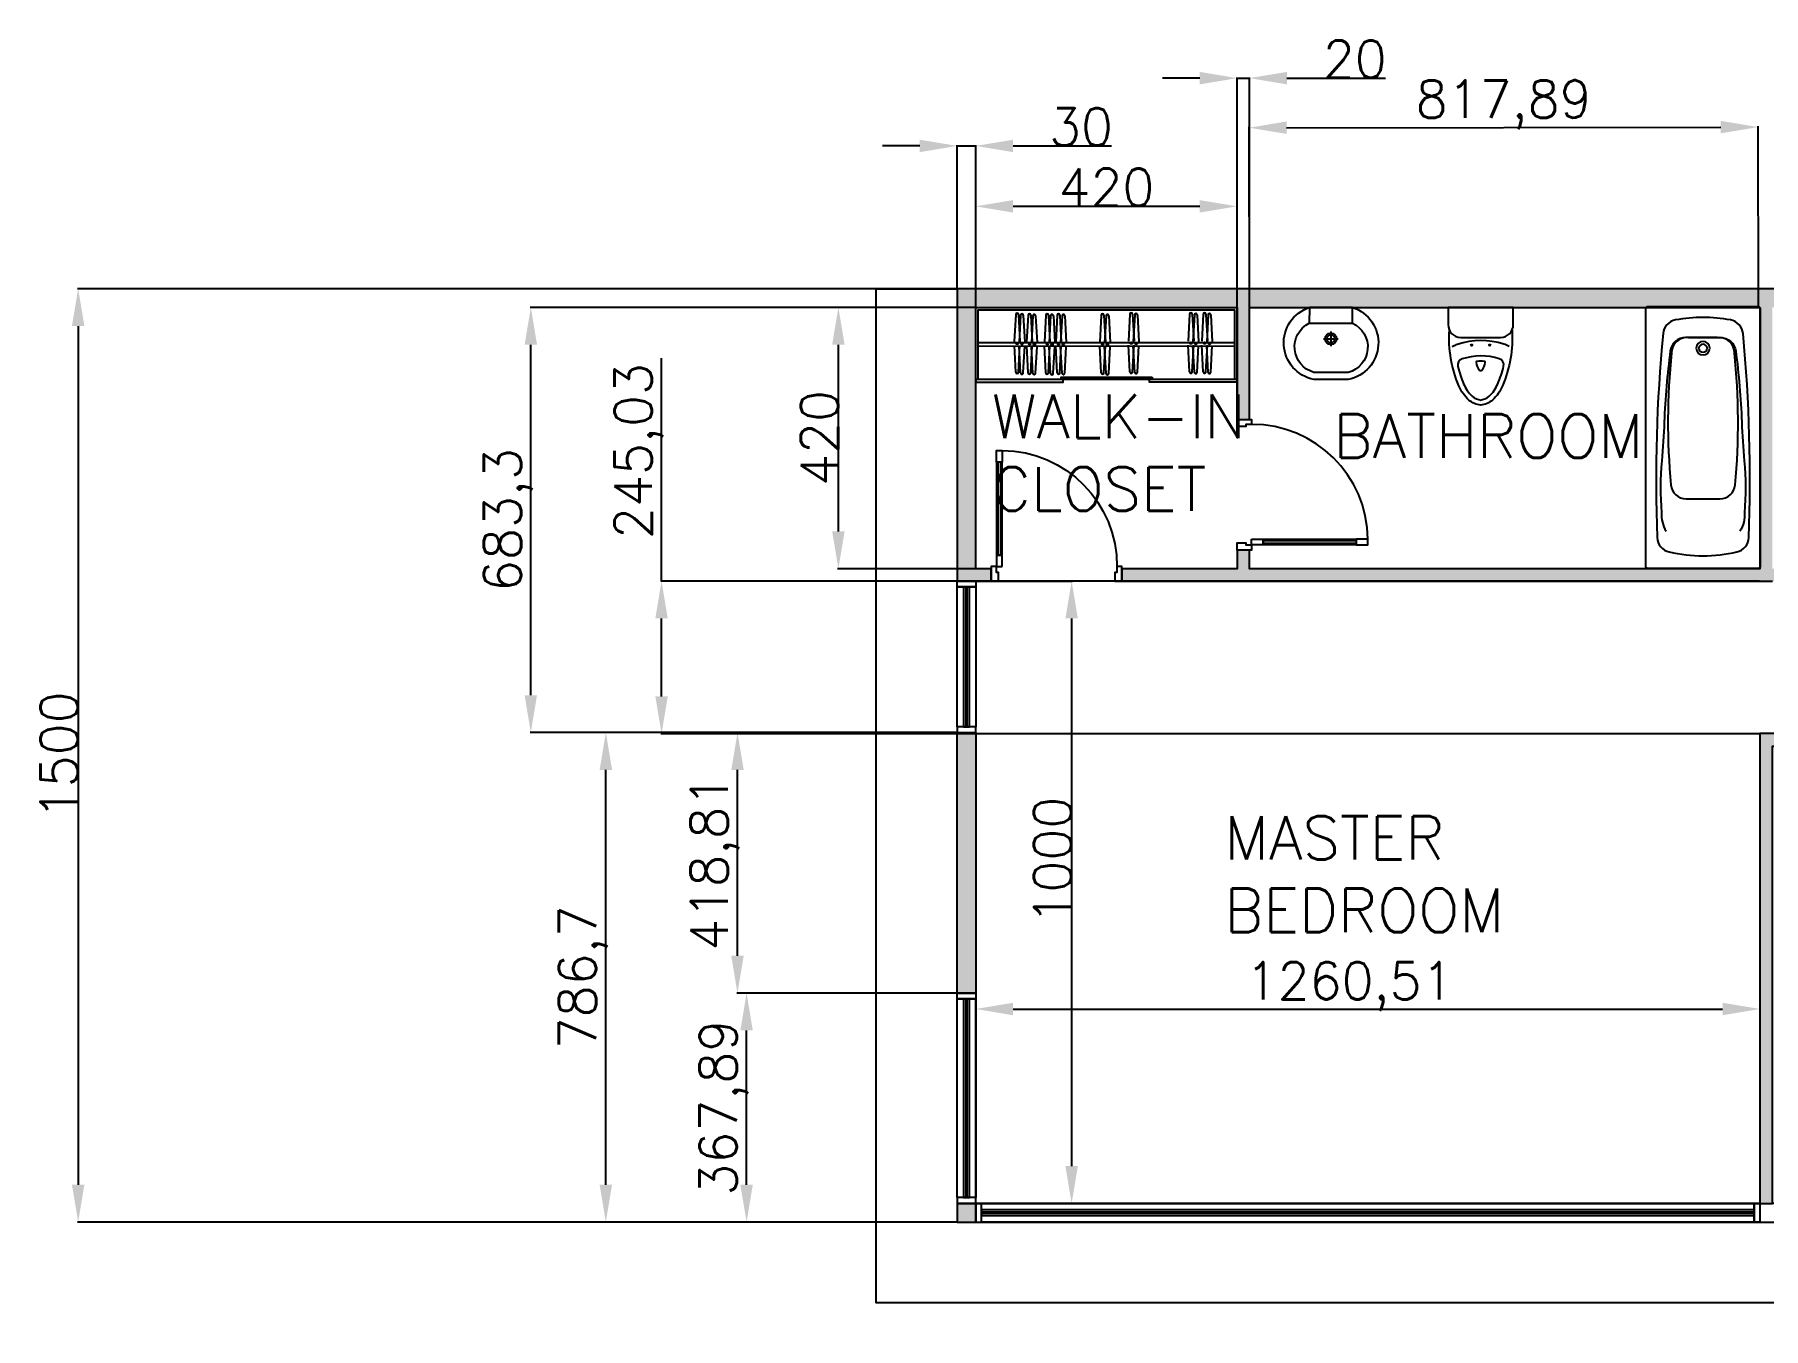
# Model space of a CAD drawing. Header units: millimetres. Extents: x -1478 to 4052, y -443 to 5945.
# Drawn here: x -1478 to 1301, y 3865 to 5945 of the extents above; entities that cross this region are included whole.
import ezdxf

# ---------------------------------------------------------------- set-up
doc = ezdxf.new("R2010")
doc.units = ezdxf.units.MM
for name, color, linetype in [('Dim', 7, 'Continuous'), ('Doors', 5, 'Continuous'), ('Furniture', 7, 'Continuous'), ('TEXT', 6, 'Continuous'), ('Wall', 4, 'Continuous'), ('Window', 3, 'Continuous')]:
    doc.layers.add(name, color=color, linetype=linetype)
doc.styles.add('Roman', font='romans')
doc.styles.get("Standard").update_dxf_attribs({"font": 'simplex.shx'})
doc.dimstyles.new('ISO-25', dxfattribs={"dimtxt": 60, "dimasz": 60, "dimexe": 1.25, "dimexo": 0.625, "dimtad": 1, "dimtxsty": 'Standard', "dimcen": 2.5, "dimadec": 0, "dimazin": 0, "dimtfac": 1, "dimtmove": 0, "dimatfit": 3, "dimfxl": 1, "dimarcsym": 0})

# ---------------------------------------------------------------- blocks, each defined once
blk = doc.blocks.new('A$C184E58E8')
for points in [[(825, 900), (825, 820), (865, 820), (865, 900)], [(825, 180), (825, 820), (865, 820), (865, 180)], [(835, 180), (835, 820), (855, 820), (855, 180)], [(825, 100), (825, 180), (865, 180), (865, 100)], [(35, 100), (35, 60), (50, 60), (50, 50), (50, 0), (0, 0), (0, 100)], [(865, 100), (900, 100), (900, 0), (850, 0), (850, 50), (850, 60), (865, 60)]]:
    blk.add_lwpolyline(points, close=True)
blk.add_arc((830, 105), 795, 90.3603, 180.3603)
blk = doc.blocks.new('*U133')
for points in [[(0, 0), (50, 0), (50, 162), (0, 162), (0, 0)], [(6811, 0), (6761, 0), (6761, 162), (6811, 162), (6811, 0)]]:
    blk.add_lwpolyline(points)
for points in [[(50, 162), (6761, 162), (6761, 0), (50, 0)], [(50, 106), (50, 56), (6761, 56), (6761, 106)], [(50, 86), (50, 76), (6761, 76), (6761, 86)]]:
    blk.add_lwpolyline(points, close=True)
blk = doc.blocks.new('*U152')
for points in [[(0, 0), (50, 0), (50, 162), (0, 162), (0, 0)], [(1826, 0), (1776, 0), (1776, 162), (1826, 162), (1826, 0)]]:
    blk.add_lwpolyline(points)
for points in [[(50, 162), (1776, 162), (1776, 0), (50, 0)], [(50, 106), (50, 56), (1776, 56), (1776, 106)], [(50, 86), (50, 76), (1776, 76), (1776, 86)]]:
    blk.add_lwpolyline(points, close=True)
blk = doc.blocks.new('*U108')
for points in [[(0, 0), (50, 0), (50, 162), (0, 162), (0, 0)], [(1315, 0), (1265, 0), (1265, 162), (1315, 162), (1315, 0)]]:
    blk.add_lwpolyline(points)
for points in [[(50, 162), (1265, 162), (1265, 0), (50, 0)], [(50, 106), (50, 56), (1265, 56), (1265, 106)], [(50, 86), (50, 76), (1265, 76), (1265, 86)]]:
    blk.add_lwpolyline(points, close=True)
blk = doc.blocks.new('*D120')
at = {"layer": 'Defpoints', "color": 0, "transparency": 16777216}
for p in [(34.8, 5066.3), (34.8, 4066.3), (188.9, 4066.3)]:
    blk.add_point(p, dxfattribs=at)
at = {"layer": 'Dim', "color": 0, "lineweight": -2, "transparency": 16777216}
for p, q in [((35.4, 5066.3), (190.1, 5066.3)), ((188.9, 5006.3), (188.9, 4126.3)), ((35.4, 4066.3), (190.1, 4066.3))]:
    blk.add_line(p, q, dxfattribs=at)
at = {"layer": 'Dim', "color": 0, "transparency": 16777216}
for points in [[(178.9, 5006.3), (198.9, 5006.3), (188.9, 5066.3)], [(178.9, 4126.3), (198.9, 4126.3), (188.9, 4066.3)]]:
    blk.add_solid(points, dxfattribs=at)
at = {"layer": 'Dim', "color": 0, "transparency": 16777216, "insert": (158.2, 4617.3), "char_height": 60, "attachment_point": 5, "rotation": 90}
blk.add_mtext('1000', dxfattribs=at)
blk = doc.blocks.new('*D121')
at = {"layer": 'Defpoints', "color": 0, "transparency": 16777216}
for p in [(34.8, 4566.3), (1295.3, 4566.3), (1295.3, 4378.7)]:
    blk.add_point(p, dxfattribs=at)
at = {"layer": 'Dim', "color": 0, "lineweight": -2, "transparency": 16777216}
for p, q in [((34.8, 4565.6), (34.8, 4377.5)), ((1295.3, 4565.6), (1295.3, 4377.5)), ((94.8, 4378.7), (1235.3, 4378.7))]:
    blk.add_line(p, q, dxfattribs=at)
at = {"layer": 'Dim', "color": 0, "transparency": 16777216}
for points in [[(94.8, 4388.7), (94.8, 4368.7), (34.8, 4378.7)], [(1235.3, 4388.7), (1235.3, 4368.7), (1295.3, 4378.7)]]:
    blk.add_solid(points, dxfattribs=at)
at = {"layer": 'Dim', "color": 0, "transparency": 16777216, "insert": (635.6, 4415.1), "char_height": 60, "attachment_point": 5}
blk.add_mtext('1260,51', dxfattribs=at)
blk = doc.blocks.new('*D122')
at = {"layer": 'Defpoints', "color": 0, "transparency": 16777216}
for p in [(-470.3, 5066.3), (1295.3, 5066.3), (1295.3, 4821.2)]:
    blk.add_point(p, dxfattribs=at)
at = {"layer": 'Dim', "color": 0, "lineweight": -2, "transparency": 16777216}
for p, q in [((-470.3, 5066.3), (-470.3, 5424.7)), ((1294.7, 5066.3), (-471.5, 5066.3)), ((-470.3, 4881.2), (-470.3, 5006.3)), ((1294.7, 4821.2), (-471.5, 4821.2))]:
    blk.add_line(p, q, dxfattribs=at)
at = {"layer": 'Dim', "color": 0, "transparency": 16777216}
for points in [[(-480.3, 5006.3), (-460.3, 5006.3), (-470.3, 5066.3)], [(-480.3, 4881.2), (-460.3, 4881.2), (-470.3, 4821.2)]]:
    blk.add_solid(points, dxfattribs=at)
at = {"layer": 'Dim', "color": 0, "transparency": 16777216, "insert": (-506.6, 5275.5), "char_height": 60, "attachment_point": 5, "rotation": 90}
blk.add_mtext('245,03', dxfattribs=at)
blk = doc.blocks.new('*D123')
at = {"layer": 'Defpoints', "color": 0, "transparency": 16777216}
for p in [(454.8, 5668.7), (34.8, 5296.3), (454.8, 5296.3)]:
    blk.add_point(p, dxfattribs=at)
at = {"layer": 'Dim', "color": 0, "lineweight": -2, "transparency": 16777216}
for p, q in [((34.8, 5296.9), (34.8, 5669.9)), ((454.8, 5296.9), (454.8, 5669.9)), ((94.8, 5668.7), (394.8, 5668.7))]:
    blk.add_line(p, q, dxfattribs=at)
at = {"layer": 'Dim', "color": 0, "transparency": 16777216}
for points in [[(94.8, 5678.7), (94.8, 5658.7), (34.8, 5668.7)], [(394.8, 5678.7), (394.8, 5658.7), (454.8, 5668.7)]]:
    blk.add_solid(points, dxfattribs=at)
at = {"layer": 'Dim', "color": 0, "transparency": 16777216, "insert": (244.8, 5699.3), "char_height": 60, "attachment_point": 5}
blk.add_mtext('420', dxfattribs=at)
blk = doc.blocks.new('*D124')
at = {"layer": 'Defpoints', "color": 0, "transparency": 16777216}
for p in [(-186, 5506.3), (34.8, 5506.3), (34.8, 5086.3)]:
    blk.add_point(p, dxfattribs=at)
at = {"layer": 'Dim', "color": 0, "lineweight": -2, "transparency": 16777216}
for p, q in [((34.2, 5506.3), (-187.2, 5506.3)), ((-186, 5146.3), (-186, 5446.3)), ((34.2, 5086.3), (-187.2, 5086.3))]:
    blk.add_line(p, q, dxfattribs=at)
at = {"layer": 'Dim', "color": 0, "transparency": 16777216}
for points in [[(-196, 5446.3), (-176, 5446.3), (-186, 5506.3)], [(-196, 5146.3), (-176, 5146.3), (-186, 5086.3)]]:
    blk.add_solid(points, dxfattribs=at)
at = {"layer": 'Dim', "color": 0, "transparency": 16777216, "insert": (-216.6, 5296.3), "char_height": 60, "attachment_point": 5, "rotation": 90}
blk.add_mtext('420', dxfattribs=at)
blk = doc.blocks.new('*D125')
at = {"layer": 'Defpoints', "color": 0, "transparency": 16777216}
for p in [(1292.3, 5796.1), (474.8, 5506.3), (1292.7, 5507.4)]:
    blk.add_point(p, dxfattribs=at)
at = {"layer": 'Dim', "color": 0, "lineweight": -2, "transparency": 16777216}
for p, q in [((474.8, 5506.9), (474.4, 5796.2)), ((534.4, 5795.1), (1232.3, 5796)), ((1292.7, 5508), (1292.3, 5797.3))]:
    blk.add_line(p, q, dxfattribs=at)
at = {"layer": 'Dim', "color": 0, "transparency": 16777216}
for points in [[(534.4, 5805.1), (534.5, 5785.1), (474.4, 5795)], [(1232.3, 5806), (1232.3, 5786), (1292.3, 5796.1)]]:
    blk.add_solid(points, dxfattribs=at)
at = {"layer": 'Dim', "color": 0, "transparency": 16777216, "insert": (883.3, 5831.9), "char_height": 60, "attachment_point": 5, "rotation": 0.076}
blk.add_mtext('817,89', dxfattribs=at)
blk = doc.blocks.new('*D145')
at = {"layer": 'Defpoints', "color": 0, "transparency": 16777216}
for p in [(34.8, 5765.8), (4.8, 5536.3), (34.8, 5536.3)]:
    blk.add_point(p, dxfattribs=at)
at = {"layer": 'Dim', "color": 0, "lineweight": -2, "transparency": 16777216}
for p, q in [((-55.2, 5765.8), (-115.2, 5765.8)), ((4.8, 5536.9), (4.8, 5767)), ((4.8, 5765.8), (34.8, 5765.8)), ((34.8, 5536.9), (34.8, 5767)), ((94.8, 5765.8), (253.2, 5765.8))]:
    blk.add_line(p, q, dxfattribs=at)
at = {"layer": 'Dim', "color": 0, "transparency": 16777216}
for points in [[(-55.2, 5775.8), (-55.2, 5755.8), (4.8, 5765.8)], [(94.8, 5775.8), (94.8, 5755.8), (34.8, 5765.8)]]:
    blk.add_solid(points, dxfattribs=at)
at = {"layer": 'Dim', "color": 0, "transparency": 16777216, "insert": (204, 5796.4), "char_height": 60, "attachment_point": 5}
blk.add_mtext('30', dxfattribs=at)
blk = doc.blocks.new('*D146')
at = {"layer": 'Defpoints', "color": 0, "transparency": 16777216}
for p in [(474.8, 5874.7), (454.8, 5506.3), (474.8, 5506.3)]:
    blk.add_point(p, dxfattribs=at)
at = {"layer": 'Dim', "color": 0, "lineweight": -2, "transparency": 16777216}
for p, q in [((394.8, 5874.7), (334.8, 5874.7)), ((454.8, 5506.9), (454.8, 5876)), ((454.8, 5874.7), (474.8, 5874.7)), ((474.8, 5506.9), (474.8, 5876)), ((534.8, 5874.7), (693.2, 5874.7))]:
    blk.add_line(p, q, dxfattribs=at)
at = {"layer": 'Dim', "color": 0, "transparency": 16777216}
for points in [[(394.8, 5884.7), (394.8, 5864.7), (454.8, 5874.7)], [(534.8, 5884.7), (534.8, 5864.7), (474.8, 5874.7)]]:
    blk.add_solid(points, dxfattribs=at)
at = {"layer": 'Dim', "color": 0, "transparency": 16777216, "insert": (644, 5905.3), "char_height": 60, "attachment_point": 5}
blk.add_mtext('20', dxfattribs=at)
blk = doc.blocks.new('*D148')
at = {"layer": 'Defpoints', "color": 0, "transparency": 16777216}
for p in [(-348.2, 4823), (4.8, 4823), (4.8, 4404.2)]:
    blk.add_point(p, dxfattribs=at)
at = {"layer": 'Dim', "color": 0, "lineweight": -2, "transparency": 16777216}
for p, q in [((4.2, 4823), (-349.4, 4823)), ((-348.2, 4464.2), (-348.2, 4763)), ((4.2, 4404.2), (-349.4, 4404.2))]:
    blk.add_line(p, q, dxfattribs=at)
at = {"layer": 'Dim', "color": 0, "transparency": 16777216}
for points in [[(-358.2, 4763), (-338.2, 4763), (-348.2, 4823)], [(-358.2, 4464.2), (-338.2, 4464.2), (-348.2, 4404.2)]]:
    blk.add_solid(points, dxfattribs=at)
at = {"layer": 'Dim', "color": 0, "transparency": 16777216, "insert": (-384.5, 4613.6), "char_height": 60, "attachment_point": 5, "rotation": 90}
blk.add_mtext('418,81', dxfattribs=at)
blk = doc.blocks.new('*D149')
at = {"layer": 'Defpoints', "color": 0, "transparency": 16777216}
for p in [(-333.6, 4404.2), (4.8, 4404.2), (4.8, 4036.3)]:
    blk.add_point(p, dxfattribs=at)
at = {"layer": 'Dim', "color": 0, "lineweight": -2, "transparency": 16777216}
for p, q in [((4.2, 4404.2), (-334.9, 4404.2)), ((-333.6, 4096.3), (-333.6, 4344.2)), ((4.2, 4036.3), (-334.9, 4036.3))]:
    blk.add_line(p, q, dxfattribs=at)
at = {"layer": 'Dim', "color": 0, "transparency": 16777216}
for points in [[(-343.6, 4344.2), (-323.6, 4344.2), (-333.6, 4404.2)], [(-343.6, 4096.3), (-323.6, 4096.3), (-333.6, 4036.3)]]:
    blk.add_solid(points, dxfattribs=at)
at = {"layer": 'Dim', "color": 0, "transparency": 16777216, "insert": (-370, 4220.2), "char_height": 60, "attachment_point": 5, "rotation": 90}
blk.add_mtext('367,89', dxfattribs=at)
blk = doc.blocks.new('*D151')
at = {"layer": 'Defpoints', "color": 0, "transparency": 16777216}
for p in [(-680.4, 5506.3), (4.8, 5506.3), (4.8, 4823)]:
    blk.add_point(p, dxfattribs=at)
at = {"layer": 'Dim', "color": 0, "lineweight": -2, "transparency": 16777216}
for p, q in [((4.2, 5506.3), (-681.7, 5506.3)), ((-680.4, 4883), (-680.4, 5446.3)), ((4.2, 4823), (-681.7, 4823))]:
    blk.add_line(p, q, dxfattribs=at)
at = {"layer": 'Dim', "color": 0, "transparency": 16777216}
for points in [[(-690.4, 5446.3), (-670.4, 5446.3), (-680.4, 5506.3)], [(-690.4, 4883), (-670.4, 4883), (-680.4, 4823)]]:
    blk.add_solid(points, dxfattribs=at)
at = {"layer": 'Dim', "color": 0, "transparency": 16777216, "insert": (-716.7, 5164.6), "char_height": 60, "attachment_point": 5, "rotation": 90}
blk.add_mtext('683,3', dxfattribs=at)
blk = doc.blocks.new('*D158')
at = {"layer": 'Defpoints', "color": 0, "transparency": 16777216}
for p in [(4.8, 5536.3), (-1408, 4036.3), (4.8, 4036.3)]:
    blk.add_point(p, dxfattribs=at)
at = {"layer": 'Dim', "color": 0, "lineweight": -2, "transparency": 16777216}
for p, q in [((4.2, 5536.3), (-1409.3, 5536.3)), ((-1408, 5476.3), (-1408, 4096.3)), ((4.2, 4036.3), (-1409.3, 4036.3))]:
    blk.add_line(p, q, dxfattribs=at)
at = {"layer": 'Dim', "color": 0, "transparency": 16777216}
for points in [[(-1418, 5476.3), (-1398, 5476.3), (-1408, 5536.3)], [(-1418, 4096.3), (-1398, 4096.3), (-1408, 4036.3)]]:
    blk.add_solid(points, dxfattribs=at)
at = {"layer": 'Dim', "color": 0, "transparency": 16777216, "insert": (-1438.7, 4786.3), "char_height": 60, "attachment_point": 5, "rotation": 90}
blk.add_mtext('1500', dxfattribs=at)
blk = doc.blocks.new('*D159')
at = {"layer": 'Defpoints', "color": 0, "transparency": 16777216}
for p in [(-559.8, 4823), (4.8, 4823), (4.8, 4036.3)]:
    blk.add_point(p, dxfattribs=at)
at = {"layer": 'Dim', "color": 0, "lineweight": -2, "transparency": 16777216}
for p, q in [((4.2, 4823), (-561.1, 4823)), ((-559.8, 4096.3), (-559.8, 4763)), ((4.2, 4036.3), (-561.1, 4036.3))]:
    blk.add_line(p, q, dxfattribs=at)
at = {"layer": 'Dim', "color": 0, "transparency": 16777216}
for points in [[(-569.8, 4763), (-549.8, 4763), (-559.8, 4823)], [(-569.8, 4096.3), (-549.8, 4096.3), (-559.8, 4036.3)]]:
    blk.add_solid(points, dxfattribs=at)
at = {"layer": 'Dim', "color": 0, "transparency": 16777216, "insert": (-596.2, 4429.6), "char_height": 60, "attachment_point": 5, "rotation": 90}
blk.add_mtext('786,7', dxfattribs=at)

msp = doc.modelspace()

# ---------------------------------------------------------------- hatches: boundary and pattern name
at = {"layer": 'Dim', "true_color": 0x2b2b2b}
h = msp.add_hatch(color=250, dxfattribs=at)
h.dxf.hatch_style = 1
h.paths.add_polyline_path([(2974.688, 4554.197), (2958.24, 4554.197), (2958.24, 4534.197), (2974.694, 4534.197), (2974.821, 4066.27), (2974.821, 4036.27), (3004.821, 4036.27), (3004.686, 5191.112), (3004.821, 5536.27), (4.821, 5536.27), (4.821, 5066.27), (34.821, 5066.27), (59.79, 5066.27), (59.79, 5086.27), (34.821, 5086.27), (34.821, 5506.27), (454.821, 5506.27), (454.821, 5326.312), (474.821, 5326.312), (474.821, 5506.27), (846.399, 5506.27), (1295.331, 5506.27), (1295.331, 5086.27), (474.821, 5086.27), (474.821, 5116.27), (454.821, 5116.27), (454.821, 5086.27), (269.832, 5086.27), (269.832, 5066.27), (1295.331, 5066.27), (1315.331, 5066.27), (1495.331, 5066.27), (1495.331, 5041.335), (1515.331, 5041.335), (1515.331, 5066.27), (1515.331, 5086.27), (1315.331, 5086.27), (1315.331, 5506.27), (2054.821, 5506.27), (2074.821, 5506.27), (2549.686, 5506.27), (2549.686, 4821.245), (2514.994, 4821.614), (2514.994, 4801.245), (2549.686, 4801.245), (2549.686, 4534.197), (2569.686, 4534.197), (2748.198, 4534.197), (2748.198, 4554.197), (2569.686, 4554.197), (2569.686, 4974.197), (2569.686, 5506.27), (2624.55, 5506.27), (2974.821, 5506.27), (2974.821, 5463.544), (2974.55, 5061.112), (2974.574, 4974.197), (2974.614, 4813.691), (2974.618, 4813.691)])
h = msp.add_hatch(color=250, dxfattribs=at)
h.dxf.hatch_style = 1
h.paths.add_polyline_path([(1315.331, 4706.27), (1315.331, 4801.245), (1515.331, 4801.245), (2304.952, 4801.245), (2304.952, 4821.614), (2304.952, 4821.859), (1513.662, 4821.859), (1513.662, 4831.293), (1495.331, 4831.293), (1495.331, 4821.245), (1295.331, 4821.245), (1295.331, 4706.27), (1295.331, 4066.27), (1315.331, 4066.27)])
at = {"layer": 'Wall', "true_color": 0x2b2b2b}
h = msp.add_hatch(color=250, dxfattribs=at)
h.dxf.hatch_style = 1
h.paths.add_polyline_path([(34.821, 4822.972), (4.821, 4822.972), (4.821, 4404.163), (34.821, 4404.163)])
h = msp.add_hatch(color=250, dxfattribs=at)
h.dxf.hatch_style = 1
h.paths.add_polyline_path([(34.821, 2078.208), (4.821, 2078.208), (4.821, 2048.208), (34.821, 2048.208)])
h.paths.add_polyline_path([(34.821, 4066.27), (4.821, 4066.27), (4.821, 4036.27), (34.821, 4036.27)])
edge = h.paths.add_edge_path()
edge.add_line((2974.821, 3879.674), (2974.821, 3849.674))

# ---------------------------------------------------------------- linework, layer by layer
at = {"layer": 'Furniture'}
for p, q in [((640.425, 5506.27), (571.275, 5506.27)), ((99.125, 5494.686), (96.784, 5451.294)), ((103.449, 5494.683), (105.737, 5451.288)), ((106.907, 5493.696), (104.581, 5450.605)), ((111.231, 5493.693), (113.502, 5450.599)), ((118.946, 5493.926), (116.605, 5450.533)), ((123.27, 5493.923), (125.558, 5450.527)), ((126.728, 5492.938), (124.402, 5449.847)), ((131.052, 5492.935), (133.323, 5449.841)), ((147.375, 5493.926), (145.034, 5450.533)), ((151.699, 5493.923), (153.987, 5450.527)), ((155.157, 5492.938), (152.832, 5449.847)), ((159.481, 5492.935), (161.752, 5449.841)), ((165.719, 5493.914), (163.378, 5450.522)), ((170.044, 5493.912), (172.331, 5450.516)), ((173.502, 5492.926), (171.176, 5449.835)), ((177.826, 5492.923), (180.097, 5449.829)), ((236.507, 5493.859), (234.166, 5450.466)), ((240.832, 5493.856), (243.119, 5450.461)), ((244.29, 5492.869), (241.964, 5449.778)), ((248.614, 5492.866), (250.885, 5449.772)), ((282.547, 5495.211), (280.206, 5451.819)), ((286.872, 5495.209), (289.159, 5451.813)), ((290.33, 5494.221), (288.004, 5451.13)), ((294.654, 5494.218), (296.925, 5451.125)), ((378.513, 5495.211), (376.172, 5451.819)), ((382.837, 5495.209), (385.125, 5451.813)), ((386.295, 5494.221), (383.97, 5451.13)), ((390.619, 5494.218), (392.89, 5451.125)), ((400.513, 5495.211), (398.172, 5451.819)), ((404.837, 5495.209), (407.125, 5451.813)), ((408.295, 5494.221), (405.97, 5451.13)), ((412.619, 5494.218), (414.89, 5451.125)), ((38.821, 5450.029), (450.821, 5449.782)), ((831.814, 5443.895), (831.814, 5447.445)), ((860.985, 5443.895), (860.985, 5447.445)), ((38.821, 5444.357), (450.821, 5444.11)), ((99.068, 5402.022), (96.796, 5445.116)), ((106.848, 5401.032), (104.561, 5444.428)), ((111.173, 5401.029), (113.514, 5444.422)), ((118.889, 5401.262), (116.617, 5444.355)), ((123.213, 5401.259), (125.538, 5444.35)), ((126.669, 5400.274), (124.382, 5443.669)), ((130.994, 5400.271), (133.335, 5443.663)), ((147.318, 5401.262), (145.046, 5444.355)), ((151.642, 5401.259), (153.967, 5444.35)), ((155.098, 5400.274), (152.812, 5443.669)), ((165.662, 5401.25), (163.391, 5444.344)), ((169.987, 5401.248), (172.311, 5444.339)), ((173.443, 5400.262), (171.156, 5443.657)), ((177.767, 5400.259), (180.109, 5443.652)), ((236.451, 5401.195), (234.179, 5444.289)), ((244.231, 5400.205), (241.944, 5443.6)), ((248.555, 5400.202), (250.897, 5443.595)), ((282.49, 5402.547), (280.219, 5445.641)), ((286.815, 5402.545), (289.14, 5445.636)), ((290.271, 5401.557), (287.984, 5444.953)), ((294.595, 5401.554), (296.937, 5444.947)), ((378.456, 5402.547), (376.184, 5445.641)), ((382.78, 5402.545), (385.105, 5445.636)), ((386.236, 5401.557), (383.95, 5444.953)), ((390.561, 5401.554), (392.903, 5444.947)), ((400.456, 5402.547), (398.184, 5445.641)), ((404.78, 5402.545), (407.105, 5445.636)), ((408.236, 5401.557), (405.95, 5444.953)), ((412.561, 5401.554), (414.903, 5444.947)), ((830.039, 5445.67), (833.589, 5445.67)), ((862.759, 5445.67), (859.21, 5445.67))]:
    msp.add_line(p, q, dxfattribs=at)
at = {"layer": 'Furniture', "ltscale": 30}
for p, q in [((593.533, 5455.749), (617.524, 5455.749)), ((605.528, 5467.744), (605.528, 5443.753))]:
    msp.add_line(p, q, dxfattribs=at)
at = {"layer": 'Furniture'}
for points in [[(34.821, 5386.27), (34.821, 5506.27), (454.821, 5506.27), (454.821, 5386.27), (454.821, 5390.27), (314.306, 5390.27), (175.336, 5390.27)], [(454.821, 5386.27), (314.306, 5386.27), (314.306, 5390.27)]]:
    msp.add_lwpolyline(points, dxfattribs=at)
at = {"layer": 'Furniture', "color": 0}
msp.add_lwpolyline([(38.821, 5390.27), (38.821, 5502.27), (450.821, 5502.27), (450.821, 5390.27)], dxfattribs=at)
at = {"layer": 'Furniture'}
for points in [[(571.275, 5506.27), (570.631, 5480.868), (640.425, 5480.868), (640.425, 5506.27, -0.77655911), (633.369, 5390.55), (578.331, 5390.55, -0.77655911)], [(794.016, 5478.538, 0.41421356), (814.559, 5457.996), (878.24, 5457.996, 0.41421356), (898.783, 5478.538), (898.783, 5506.27), (794.016, 5506.27)], [(1296.416, 5503.65, 0.41421356), (1292.71, 5507.356), (1203.769, 5507.356), (1114.828, 5507.356, 0.41421356), (1111.122, 5503.65), (1111.122, 5091.062, 0.41421356), (1114.828, 5087.356), (1203.769, 5087.356), (1292.71, 5087.356, 0.41421356), (1296.416, 5091.062)], [(1203.769, 5429.779, 1), (1203.769, 5451.521, 1)], [(1203.769, 5434.103, 1), (1203.769, 5447.197, 1)], [(852.475, 5419.38, 0.10072314), (840.324, 5419.38, 0.38841873), (839.018, 5417.586, 0.16096945), (844.58, 5405.494, 0.42834606), (848.219, 5405.494, 0.16096945), (853.78, 5417.586, 0.38841873)]]:
    msp.add_lwpolyline(points, format="xyb", close=True, dxfattribs=at)
for points in [[(640.425, 5480.868, -0.70318115), (633.369, 5401.84), (578.331, 5401.84, -0.68338021), (570.631, 5480.868)], [(1268.1, 5464.115, 0.33592605), (1247.92, 5486.085, 0.04494766), (1203.769, 5490.062, 0.04494766), (1159.619, 5486.085, 0.33592605), (1139.439, 5464.115)], [(896.798, 5469.729, -0.11539234), (881.406, 5380.196, -0.1122812), (865.477, 5357.371, -0.15218712), (846.399, 5349.121, -0.15218712), (827.321, 5357.371, -0.1122812), (811.393, 5380.196, -0.11539234), (796.001, 5469.729)], [(892.176, 5443.28, 0.06755915), (883.668, 5447.263, 0.15601997), (808.782, 5446.772, 0.06476671), (800.652, 5442.89, 0.06476671)], [(1139.439, 5464.115, 0.03321749), (1130.132, 5136.342, 0.3399603), (1149.381, 5113.182, 0.05554738), (1203.769, 5107.121, 0.05554738), (1258.157, 5113.182, 0.3399603), (1277.407, 5136.342, 0.03321749), (1268.1, 5464.115)], [(1180.377, 5457.944), (1175.713, 5457.944, 0.37620795), (1151.22, 5436.477, 0.0232354), (1141.476, 5322.143, -0.01268677), (1137.472, 5259.594, 0.04221988), (1137.063, 5176.297, 0.15850081), (1144.475, 5146.65)], [(1177.925, 5457.944, 0.41421356), (1153.219, 5433.238, 0.04893664), (1152.047, 5220.962, 0.38743869), (1176.648, 5198.532), (1203.769, 5198.532), (1230.89, 5198.532, 0.38743869), (1255.491, 5220.962, 0.04893664), (1254.319, 5433.238, 0.41421356), (1229.613, 5457.944)], [(1227.161, 5457.944), (1203.769, 5457.944), (1180.377, 5457.944), (1203.769, 5457.944), (1227.161, 5457.944), (1231.826, 5457.944, -0.37620795), (1256.318, 5436.477, -0.0232354), (1266.062, 5322.143, 0.01268677), (1270.066, 5259.594, -0.04221988), (1270.475, 5176.297, -0.15850081), (1263.063, 5146.65)], [(99.068, 5402.022, 1), (103.392, 5402.019), (105.717, 5445.11)], [(155.098, 5400.274, 1), (159.423, 5400.271), (161.765, 5443.663)], [(236.451, 5401.195, 1), (240.775, 5401.192), (243.1, 5444.283)], [(845.529, 5357.291, 0.15113505), (860.036, 5363.53, 0.11200418), (873.814, 5383.34, 0.03879259), (883.212, 5411.438, 0.39740101), (876.313, 5423.735, 0.15601997), (816.446, 5423.342, 0.3941852), (809.68, 5411.066, 0.03829062), (818.985, 5383.34, 0.11200418), (832.763, 5363.53, 0.15113505), (847.27, 5357.291)]]:
    msp.add_lwpolyline(points, format="xyb", dxfattribs=at)
for points in [[(318.123, 5394.27), (318.123, 5390.27), (172.035, 5390.293), (172.035, 5394.293)], [(34.821, 5390.27), (34.821, 5386.27), (175.336, 5386.27), (175.336, 5390.27)]]:
    msp.add_lwpolyline(points, close=True, dxfattribs=at)
for centre, radius in [((101.258, 5448.353), 1.369), ((109.04, 5447.363), 1.369), ((121.334, 5447.592), 1.369), ((129.116, 5446.604), 1.369), ((149.763, 5447.592), 1.369), ((157.545, 5446.604), 1.369), ((167.853, 5447.581), 1.369), ((175.634, 5446.593), 1.369), ((238.641, 5447.526), 1.369), ((246.422, 5446.536), 1.369), ((284.681, 5448.878), 1.369), ((292.462, 5447.888), 1.369), ((380.647, 5448.878), 1.369), ((388.428, 5447.888), 1.369), ((402.647, 5448.878), 1.369), ((410.428, 5447.888), 1.369), ((605.528, 5455.749), 9.173), ((605.528, 5455.749), 6.351), ((831.814, 5445.67), 1.118), ((860.985, 5445.67), 1.118)]:
    msp.add_circle(centre, radius, dxfattribs=at)
for centre, start, end in [((101.287, 5494.685), 359.964778, 179.964778), ((109.069, 5493.695), 359.963635, 179.963635), ((121.108, 5493.924), 359.964778, 179.964778), ((128.89, 5492.936), 359.963635, 179.963635), ((149.537, 5493.924), 359.964778, 179.964778), ((157.319, 5492.936), 359.963635, 179.963635), ((167.882, 5493.913), 359.964778, 179.964778), ((175.664, 5492.925), 359.963635, 179.963635), ((238.67, 5493.858), 359.964778, 179.964778), ((246.452, 5492.868), 359.963635, 179.963635), ((284.71, 5495.21), 359.964778, 179.964778), ((292.492, 5494.22), 359.963635, 179.963635), ((380.675, 5495.21), 359.964778, 179.964778), ((388.457, 5494.22), 359.963635, 179.963635), ((402.675, 5495.21), 359.964778, 179.964778), ((410.457, 5494.22), 359.963635, 179.963635), ((109.01, 5401.031), 179.964778, 359.964778), ((121.046, 5401.167), 179.964778, 359.964778), ((128.831, 5400.272), 179.963635, 359.963635), ((149.48, 5401.26), 179.964778, 359.964778), ((167.825, 5401.249), 179.964778, 359.964778), ((175.605, 5400.261), 179.963635, 359.963635), ((246.393, 5400.204), 179.964778, 359.964778), ((284.653, 5402.546), 179.964778, 359.964778), ((292.464, 5402.124), 179.964778, 359.964778), ((380.618, 5402.546), 179.964778, 359.964778), ((388.429, 5402.124), 179.964778, 359.964778), ((402.618, 5402.546), 179.964778, 359.964778), ((410.429, 5402.124), 179.964778, 359.964778)]:
    msp.add_arc(centre, 2.162, start, end, dxfattribs=at)
at = {"layer": 'Wall'}
for p, q in [((34.821, 5066.27), (4.821, 5066.27)), ((34.821, 4066.27), (34.821, 4395.27)), ((1295.331, 4066.27), (1315.331, 4066.27))]:
    msp.add_line(p, q, dxfattribs=at)
for points in [[(3004.821, 5536.27), (3134.821, 5536.27), (3134.821, 4036.27), (3134.821, 3906.27), (4.821, 3906.27), (-125.179, 3906.27), (-125.179, 5536.27), (4.821, 5536.27)], [(3004.821, 5536.27), (4.821, 5536.27), (4.821, 5066.27), (34.821, 5066.27), (59.79, 5066.27), (59.79, 5086.27), (34.821, 5086.27), (34.821, 5506.27), (454.821, 5506.27), (454.821, 5326.312), (474.821, 5326.312), (474.821, 5506.27), (846.399, 5506.27), (1295.331, 5506.27), (1295.331, 5086.27), (1295.331, 5086.27), (474.821, 5086.27), (474.821, 5116.27), (454.821, 5116.27), (454.821, 5086.27), (269.832, 5086.27), (269.832, 5066.27), (1295.331, 5066.27), (1315.331, 5066.27)], [(2918.208, 4066.27), (1315.331, 4066.27), (1315.331, 4706.27), (1315.331, 4801.245), (1515.331, 4801.245), (2304.952, 4801.245), (2304.952, 4821.859), (1513.662, 4821.859), (1513.662, 4831.296), (1495.331, 4831.296), (1495.331, 4831.296), (1495.331, 4821.245), (1295.331, 4821.245), (1295.331, 4706.27), (1295.331, 4066.27), (34.821, 4066.27)], [(4.821, 4036.27), (1324.584, 4036.27)]]:
    msp.add_lwpolyline(points, dxfattribs=at)
for points in [[(4.821, 4822.972), (34.821, 4822.972), (34.821, 4404.163), (4.821, 4404.163)], [(34.821, 4066.27), (4.821, 4066.27), (4.821, 4036.27), (34.821, 4036.27)]]:
    msp.add_lwpolyline(points, close=True, dxfattribs=at)

# ---------------------------------------------------------------- block references
at = {"layer": 'Doors', "xscale": 0.2333797730223984, "yscale": 0.2333797730223984, "zscale": 0.2333797730223984, "rotation": 270}
msp.add_blockref('A$C184E58E8', (454.821, 5326.312), dxfattribs=at)
at = {"layer": 'Doors', "xscale": -0.2333797730223984, "yscale": 0.2333797730223984, "zscale": 0.2333797730223984}
msp.add_blockref('A$C184E58E8', (269.832, 5066.27), dxfattribs=at)
at = {"layer": 'Window', "xscale": 0.1850654944530991, "yscale": 0.1850654944530991, "zscale": 0.1850654944530991, "rotation": 90}
for name, p in [('*U108', (34.821, 4822.972)), ('*U152', (34.821, 4066.27))]:
    msp.add_blockref(name, p, dxfattribs=at)
at = {"layer": 'Window', "xscale": 0.1850654944530991, "yscale": 0.1850654944530991, "zscale": 0.1850654944530991}
msp.add_blockref('*U133', (34.821, 4036.27), dxfattribs=at)

# ---------------------------------------------------------------- texts
at = {"layer": 'TEXT', "char_height": 70, "attachment_point": 1, "style": 'Roman'}
for s, insert in [('WALK-IN CLOSET', (60.453, 5366.27)), ('BATHROOM', (609.695, 5334.627)), ('MASTER BEDROOM', (434.153, 4688.808))]:
    msp.add_mtext_dynamic_manual_height_columns(s, width=693.57268, gutter_width=50, heights=[0], dxfattribs=dict(at, insert=insert))

# ---------------------------------------------------------------- dimensions: what is measured, and where the dimension line sits
at = {"layer": 'Dim'}
for base, p1, p2, picture, middle in [((474.821, 5874.721), (454.821, 5506.27), (474.821, 5506.27), '*D146', (644.017, 5905.346)), ((34.821, 5765.797), (4.821, 5536.27), (34.821, 5536.27), '*D145', (204.017, 5796.422)), ((454.821, 5668.683), (34.821, 5296.27), (454.821, 5296.27), '*D123', (244.821, 5699.308))]:
    dim = msp.add_linear_dim(base=base, p1=p1, p2=p2, dimstyle='ISO-25', dxfattribs=at)
    dim.commit()
    dim.dimension.update_dxf_attribs({"geometry": picture, "text_midpoint": middle})
dim = msp.add_aligned_dim(p1=(474.821, 5506.27), p2=(1292.71, 5507.356), distance=288.713, dimstyle='ISO-25', dxfattribs=at)
dim.commit()
dim.dimension.update_dxf_attribs({"geometry": '*D125', "text_midpoint": (883.334, 5831.865)})
for base, p1, p2, picture, middle in [((-1408.05, 4036.27), (4.821, 5536.27), (4.821, 4036.27), '*D158', (-1438.675, 4786.27)), ((-680.406, 5506.27), (4.821, 4822.972), (4.821, 5506.27), '*D151', (-716.745, 5164.621)), ((-185.967, 5506.27), (34.821, 5086.27), (34.821, 5506.27), '*D124', (-216.592, 5296.27)), ((-470.2858, 5066.2704), (1295.3307, 4821.2448), (1295.3307, 5066.2704), '*D122', (-506.6251, 5275.4669)), ((-559.842, 4822.972), (4.821, 4036.27), (4.821, 4822.972), '*D159', (-596.181, 4429.621)), ((-348.188, 4822.972), (4.821, 4404.163), (4.821, 4822.972), '*D148', (-384.527, 4613.568)), ((-333.615, 4404.163), (4.821, 4036.27), (4.821, 4404.163), '*D149', (-369.954, 4220.217))]:
    dim = msp.add_linear_dim(base=base, p1=p1, p2=p2, angle=90, dimstyle='ISO-25', dxfattribs=at)
    dim.commit()
    dim.dimension.update_dxf_attribs({"geometry": picture, "text_midpoint": middle})
dim = msp.add_linear_dim(base=(188.853, 4066.27), p1=(34.821, 5066.27), p2=(34.821, 4066.27), angle=90, dimstyle='ISO-25', dxfattribs=at)
dim.commit()
dim.dimension.update_dxf_attribs({"geometry": '*D120', "text_midpoint": (188.853, 4617.331), "dimtype": 160})
dim = msp.add_linear_dim(base=(1295.331, 4378.745), p1=(34.821, 4566.27), p2=(1295.331, 4566.27), dimstyle='ISO-25', dxfattribs=at)
dim.commit()
dim.dimension.update_dxf_attribs({"geometry": '*D121', "text_midpoint": (635.571, 4378.745), "dimtype": 160})

doc.saveas('drawing.dxf')
